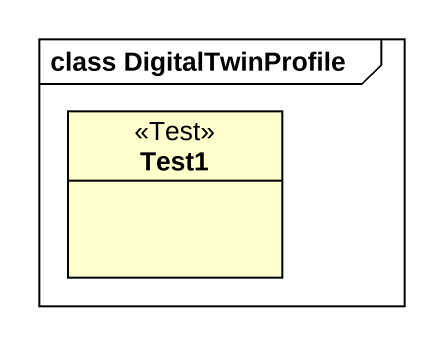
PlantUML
@startuml
mainframe class DigitalTwinProfile
hide circle
hide empty members
class Test1 <<Test>>
@enduml
